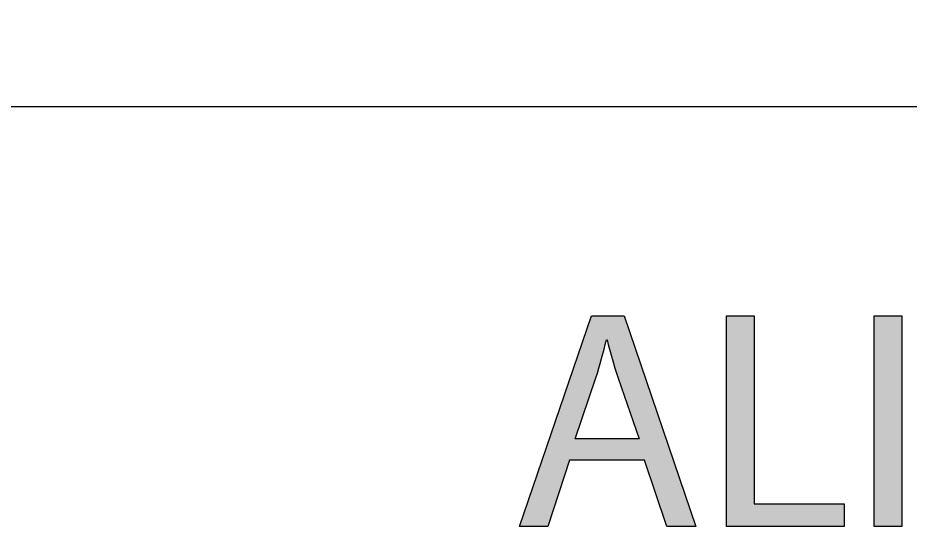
# Model space of a CAD drawing. Extents: x 0 to 360, y -268 to 0.
# Drawn here: x 323.08 to 331.63, y -200.11 to -195.15 of the extents above; entities that cross this region are included whole.
import ezdxf

# ---------------------------------------------------------------- set-up
doc = ezdxf.new("R2010")
doc.units = 0
doc.layers.add('LAYER_1', color=7, linetype='CONTINUOUS')

# ---------------------------------------------------------------- blocks, each defined once
blk = doc.blocks.new('*U233')
at = {"layer": 'LAYER_1', "color": 250}
for points in [[(328.5756, -198.7227), (328.4199, -198.4581), (328.5756, -198.0019)], [(328.7258, -198.2327), (328.7258, -198.0019), (328.7725, -198.4114)], [(328.7725, -198.4114), (328.7725, -198.0019), (328.8306, -198.6013)], [(328.8306, -198.6013), (328.8306, -198.0019), (328.8878, -198.7666)], [(328.8878, -198.7666), (328.8878, -198.0019), (329.0318, -199.1828)], [(328.4199, -199.3868), (328.3662, -198.6156), (328.4199, -198.4581)], [(328.3662, -199.3868), (328.156, -199.2314), (328.3662, -198.6156)], [(329.0828, -199.3868), (329.0828, -198.5732), (329.2984, -200.0228)], [(328.156, -200.0228), (327.8859, -200.0228), (328.156, -199.2314)]]:
    blk.add_solid(points, dxfattribs=at)
at = {"layer": 'LAYER_1', "color": 250, "extrusion": (0, 0, -1)}
for points in [[(-328.5756, -198.7227), (-328.5756, -198.0019), (-328.6177, -198.5986)], [(-328.6177, -198.5986), (-328.5756, -198.0019), (-328.6177, -198.0019)], [(-328.6177, -198.5986), (-328.6177, -198.0019), (-328.6733, -198.4132)], [(-328.6733, -198.4132), (-328.6177, -198.0019), (-328.6733, -198.0019)], [(-328.6733, -198.4132), (-328.6733, -198.0019), (-328.7196, -198.2327)], [(-328.7196, -198.2327), (-328.6733, -198.0019), (-328.7196, -198.0019)], [(-328.7196, -198.2327), (-328.7196, -198.0019), (-328.7258, -198.2327)], [(-328.7258, -198.2327), (-328.7196, -198.0019), (-328.7258, -198.0019)], [(-328.7725, -198.4114), (-328.7258, -198.0019), (-328.7725, -198.0019)], [(-328.8306, -198.6013), (-328.7725, -198.0019), (-328.8306, -198.0019)], [(-328.8878, -198.7666), (-328.8306, -198.0019), (-328.8878, -198.0019)], [(-329.0318, -199.1828), (-328.8878, -198.0019), (-329.0318, -198.4238)], [(-328.4199, -199.1828), (-328.4199, -198.4581), (-328.5756, -198.7227)], [(-329.0318, -199.3868), (-329.0318, -198.4238), (-329.0828, -199.3868)], [(-329.0828, -199.3868), (-329.0318, -198.4238), (-329.0828, -198.5732)], [(-328.3662, -199.3868), (-328.3662, -198.6156), (-328.4199, -199.3868)], [(-329.2984, -200.0228), (-329.0828, -198.5732), (-329.2984, -199.2051)], [(-328.156, -200.0228), (-328.156, -199.2314), (-328.3662, -199.3868)], [(-328.4199, -199.3868), (-328.4199, -199.1828), (-328.5756, -199.3868)], [(-328.5756, -199.3868), (-328.4199, -199.1828), (-328.5756, -199.1828)], [(-328.5756, -199.3868), (-328.5756, -199.1828), (-328.6177, -199.3868)], [(-328.6177, -199.3868), (-328.5756, -199.1828), (-328.6177, -199.1828)], [(-328.6177, -199.3868), (-328.6177, -199.1828), (-328.6733, -199.3868)], [(-328.6733, -199.3868), (-328.6177, -199.1828), (-328.6733, -199.1828)], [(-328.6733, -199.3868), (-328.6733, -199.1828), (-328.7196, -199.3868)], [(-328.7196, -199.3868), (-328.6733, -199.1828), (-328.7196, -199.1828)], [(-328.7196, -199.3868), (-328.7196, -199.1828), (-328.7258, -199.3868)], [(-328.7258, -199.3868), (-328.7196, -199.1828), (-328.7258, -199.1828)], [(-328.7258, -199.3868), (-328.7258, -199.1828), (-328.7725, -199.3868)], [(-328.7725, -199.3868), (-328.7258, -199.1828), (-328.7725, -199.1828)], [(-328.7725, -199.3868), (-328.7725, -199.1828), (-328.8306, -199.3868)], [(-328.8306, -199.3868), (-328.7725, -199.1828), (-328.8306, -199.1828)], [(-328.8306, -199.3868), (-328.8306, -199.1828), (-328.8878, -199.3868)], [(-328.8878, -199.3868), (-328.8306, -199.1828), (-328.8878, -199.1828)], [(-328.8878, -199.3868), (-328.8878, -199.1828), (-329.0318, -199.3868)], [(-329.0318, -199.3868), (-328.8878, -199.1828), (-329.0318, -199.1828)], [(-329.2984, -200.0228), (-329.2984, -199.2051), (-329.5775, -200.0228)]]:
    blk.add_solid(points, dxfattribs=at)
blk = doc.blocks.new('*U234')
at = {"layer": 'LAYER_1', "color": 250, "extrusion": (0, 0, -1)}
for points in [[(-329.871, -200.0228), (-329.871, -198.0019), (-330.1349, -200.0228)], [(-330.1349, -200.0228), (-329.871, -198.0019), (-330.1349, -198.0019)]]:
    blk.add_solid(points, dxfattribs=at)
at = {"layer": 'LAYER_1', "color": 250}
for points in [[(330.1349, -200.0228), (330.1349, -199.8037), (330.9989, -200.0228)], [(330.9989, -200.0228), (330.1349, -199.8037), (330.9989, -199.8037)]]:
    blk.add_solid(points, dxfattribs=at)
blk = doc.blocks.new('*U235')
at = {"layer": 'LAYER_1', "color": 250, "extrusion": (0, 0, -1)}
for points in [[(-331.2862, -200.0228), (-331.2862, -198.0019), (-331.5501, -200.0228)], [(-331.5501, -200.0228), (-331.2862, -198.0019), (-331.5501, -198.0019)]]:
    blk.add_solid(points, dxfattribs=at)
blk = doc.blocks.new('BLOCK_27')
at = {"layer": 'LAYER_1'}
for points in [[(328.3662, -199.3868), (328.156, -200.0228), (327.8859, -200.0228), (328.5756, -198.0019), (328.8878, -198.0019), (329.5775, -200.0228), (329.2984, -200.0228), (329.0828, -199.3868), (328.3662, -199.3868)], [(329.871, -198.0019), (330.1349, -198.0019), (330.1349, -199.8037), (330.9989, -199.8037), (330.9989, -200.0228), (329.871, -200.0228), (329.871, -198.0019)], [(331.5501, -198.0019), (331.5501, -200.0228), (331.2862, -200.0228), (331.2862, -198.0019), (331.5501, -198.0019)]]:
    blk.add_lwpolyline(points, dxfattribs=at)
blk.add_open_spline([(329.0318, -199.1828), (329.0318, -199.1828), (328.8306, -198.6013), (328.8306, -198.6013), (328.7858, -198.4697), (328.7555, -198.3495), (328.7258, -198.2327), (328.7258, -198.2327), (328.7196, -198.2327), (328.7196, -198.2327), (328.69, -198.3495), (328.6597, -198.4752), (328.6177, -198.5986), (328.6177, -198.5986), (328.4199, -199.1828), (328.4199, -199.1828), (328.4199, -199.1828), (329.0318, -199.1828), (329.0318, -199.1828)], degree=3, knots=[0, 0, 0, 0, 1, 1, 1, 2, 2, 2, 3, 3, 3, 4, 4, 4, 5, 5, 5, 6, 6, 6, 6], dxfattribs=at)
at = {"layer": 'LAYER_1', "color": 250}
for name in ['*U233', '*U234', '*U235']:
    blk.add_blockref(name, (0, 0), dxfattribs=at)
blk = doc.blocks.new('BLOCK_20')
at = {"layer": 'LAYER_1', "color": 250}
for points in [[(339.0005, -196.0003), (322.9629, -196.0003), (322.9629, -140.0002), (339.0005, -140.0002), (339.0005, -196.0003)], [(339.0005, -196.0003), (322.9629, -196.0003), (322.9629, -251.9998), (339.0005, -251.9998), (339.0005, -196.0003)]]:
    blk.add_lwpolyline(points, dxfattribs=at)
at = {"layer": 'LAYER_1'}
blk.add_blockref('BLOCK_27', (0, 0), dxfattribs=at)
blk = doc.blocks.new('BLOCK_17')
at = {"layer": 'LAYER_1'}
blk.add_blockref('BLOCK_20', (0, 0), dxfattribs=at)

msp = doc.modelspace()

# ---------------------------------------------------------------- block references
at = {"layer": 'LAYER_1'}
msp.add_blockref('BLOCK_17', (0, 0), dxfattribs=at)

doc.saveas('drawing.dxf')
